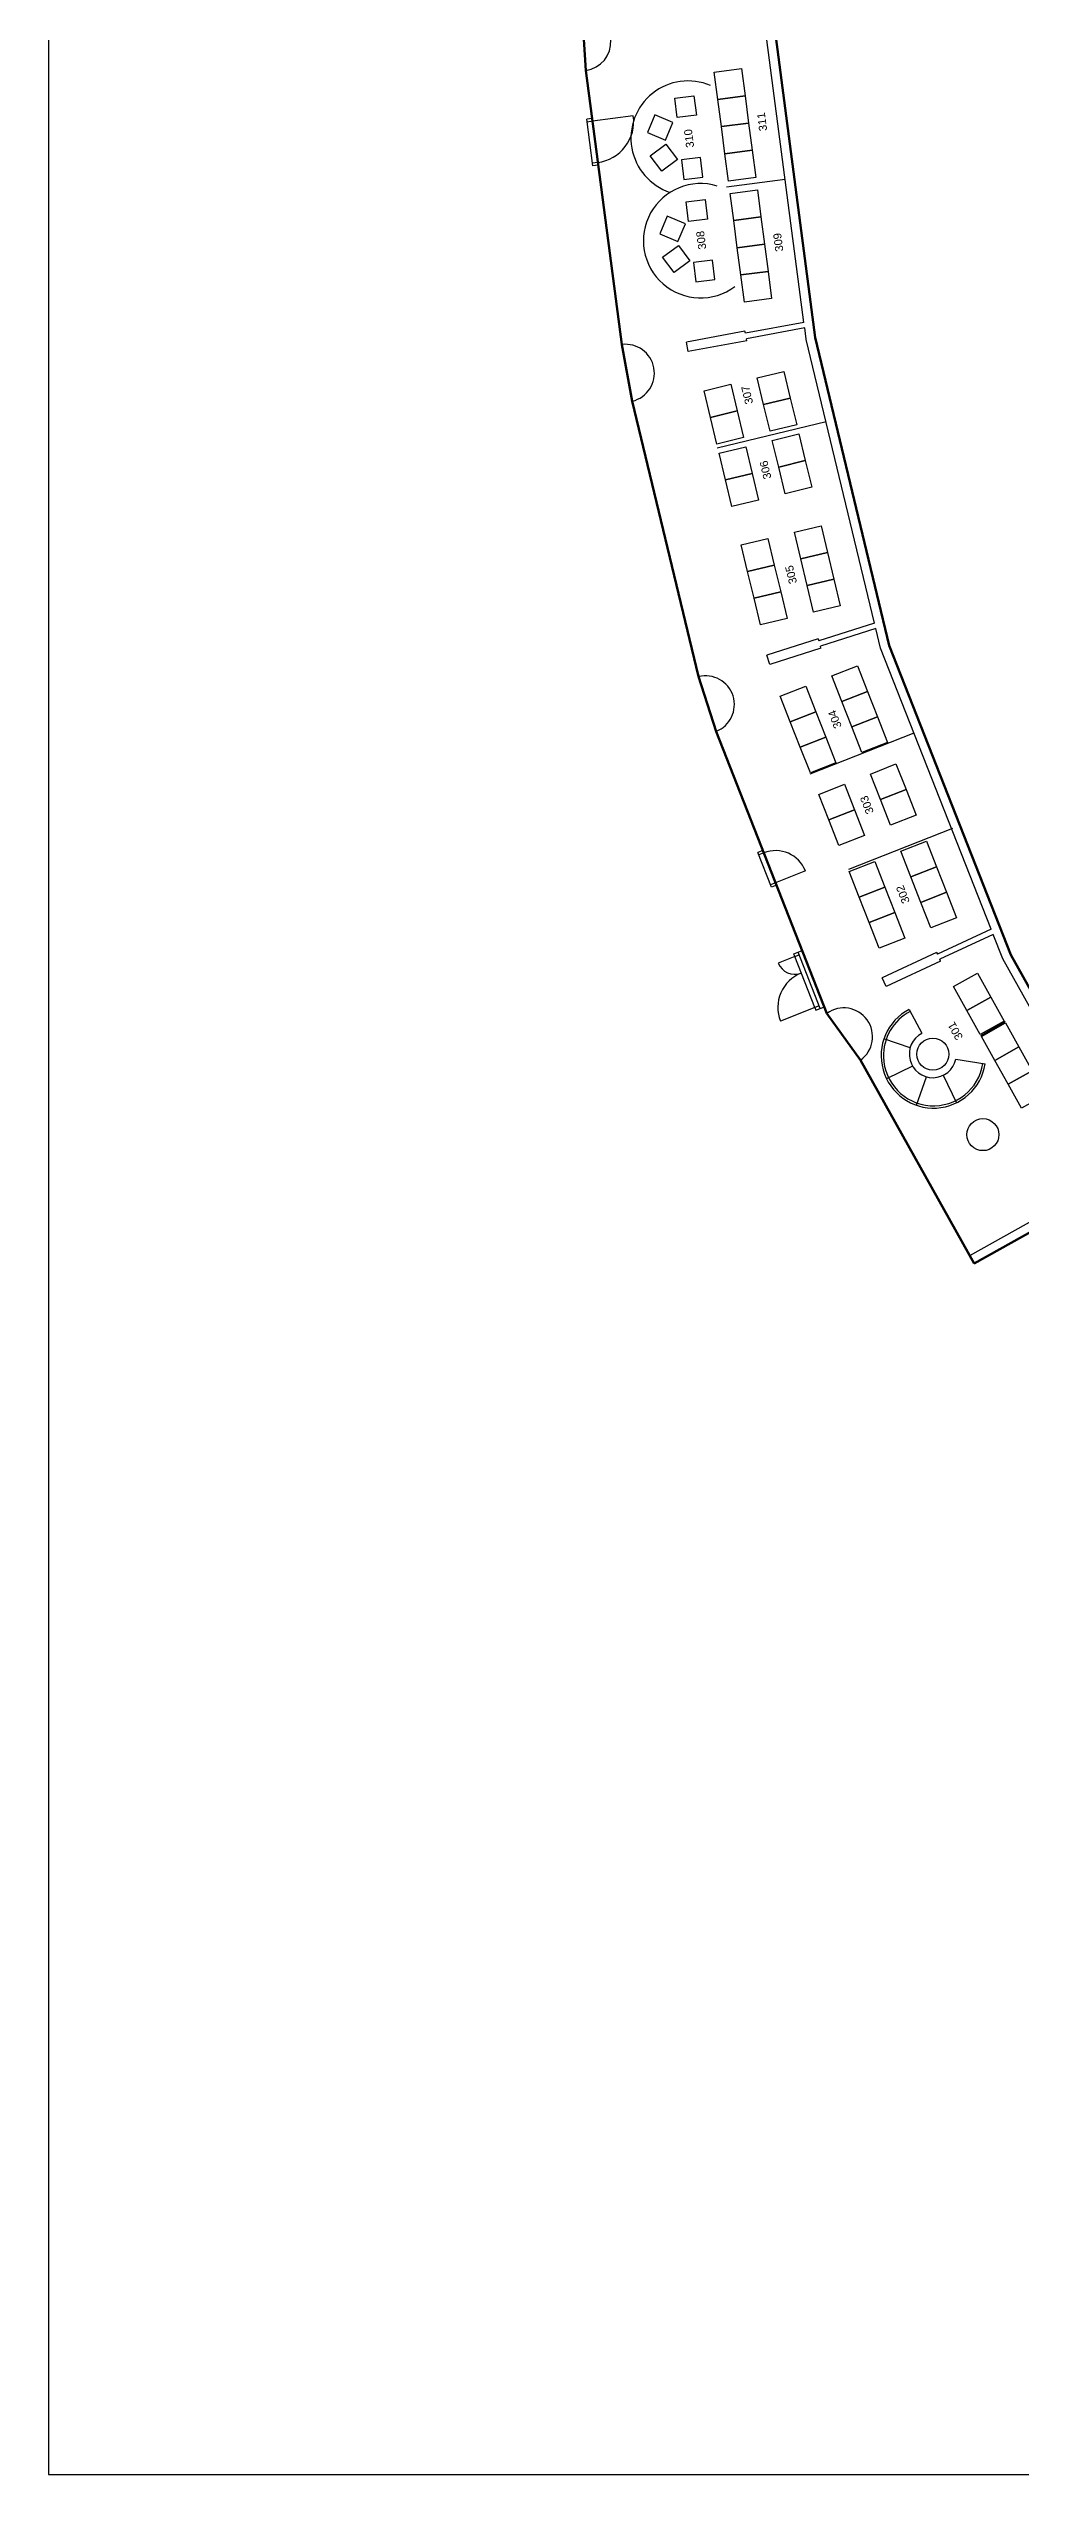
# Model space of a CAD drawing. Header units: millimetres. Extents: x 42980 to 202332, y 27411 to 140378.
# Drawn here: x 42980 to 64236, y 27411 to 80458 of the extents above; entities that cross this region are included whole.
import ezdxf
from ezdxf.enums import TextEntityAlignment as Align

# ---------------------------------------------------------------- set-up
doc = ezdxf.new("R2010")
doc.units = ezdxf.units.MM
doc.header["$LTSCALE"] = 100
doc.layers.get('0').update_dxf_attribs({"linetype": 'CONTINUOUS'})
for name, color, linetype in [('LOGER_PLAN3_BORD', 1, 'CONTINUOUS'), ('LOGER_PLAN3_NUMMER', 7, 'CONTINUOUS'), ('LOGER_PLAN3_SOFFOR', 1, 'CONTINUOUS'), ('LOGER_PLAN3_STOLAR', 1, 'CONTINUOUS'), ('LOGER_PLAN_3', 21, 'CONTINUOUS')]:
    doc.layers.add(name, color=color, linetype=linetype)
doc.layers.add('SEKTIONER', color=4, linetype='CONTINUOUS', lineweight=70)
doc.styles.add('ARIAL', font='arial.ttf')

msp = doc.modelspace()

# ---------------------------------------------------------------- linework, layer by layer
msp.add_lwpolyline([(42980, 27411), (202332, 27411), (202332, 140378), (42980, 140378)], close=True)
at = {"layer": 'LOGER_PLAN3_BORD'}
for centre in [(62319, 58469), (63415, 56708)]:
    msp.add_circle(centre, 350, dxfattribs=at)
at = {"layer": 'LOGER_PLAN3_SOFFOR'}
for p, q in [((61801, 59447), (62077, 58924)), ((61823, 58608), (61250, 58800)), ((62821, 58356), (63465, 58254)), ((61875, 58209), (61307, 57930)), ((61965, 57351), (62178, 57974)), ((62545, 58007), (62840, 57407))]:
    msp.add_line(p, q, dxfattribs=at)
for centre, radius, start, end in [((62334, 58434), 1095, 117.7593, 181.6036), ((62319, 58469), 515, 118.028, 347.3421), ((62334, 58434), 1095, 181.3904, 350.9254)]:
    msp.add_arc(centre, radius, start, end, dxfattribs=at)
at = {"layer": 'LOGER_PLAN3_STOLAR'}
for points in [[(57540, 79940), (58134, 80018), (58212, 79423), (57618, 79345)], [(57096, 79426), (57148, 78999), (56731, 78948), (56679, 79375)], [(57618, 79345), (58212, 79423), (58290, 78828), (57695, 78750)], [(56077, 78622), (56473, 78454), (56637, 78840), (56241, 79008)], [(57695, 78750), (58290, 78828), (58368, 78233), (57773, 78155)], [(56140, 78109), (56483, 78368), (56736, 78032), (56392, 77774)], [(57290, 77648), (57238, 78075), (56821, 78024), (56873, 77597)], [(57773, 78155), (58368, 78233), (58446, 77638), (57851, 77560)], [(57342, 77153), (57394, 76726), (56977, 76675), (56925, 77102)], [(57887, 77291), (58482, 77369), (58560, 76774), (57965, 76696)], [(56348, 76405), (56743, 76236), (56908, 76623), (56512, 76791)], [(57965, 76696), (58560, 76774), (58638, 76180), (58043, 76102)], [(56410, 75892), (56754, 76151), (57006, 75815), (56663, 75557)], [(58043, 76102), (58638, 76180), (58715, 75585), (58121, 75507)], [(57555, 75406), (57503, 75832), (57086, 75782), (57138, 75355)], [(58121, 75507), (58715, 75585), (58793, 74990), (58199, 74912)], [(58479, 73255), (59062, 73395), (59202, 72812), (58619, 72671)], [(57317, 72975), (57900, 73115), (58041, 72532), (57457, 72391)], [(58619, 72671), (59202, 72812), (59343, 72228), (58760, 72088)], [(57457, 72391), (58041, 72532), (58181, 71949), (57598, 71808)], [(57646, 71609), (58229, 71749), (58370, 71166), (57786, 71026)], [(58808, 71889), (59391, 72029), (59531, 71446), (58948, 71305)], [(57786, 71026), (58370, 71166), (58510, 70583), (57927, 70442)], [(58948, 71305), (59531, 71446), (59672, 70863), (59089, 70722)], [(59291, 69883), (59874, 70023), (60015, 69440), (59431, 69300)], [(58129, 69603), (58712, 69744), (58853, 69160), (58269, 69020)], [(58269, 69020), (58853, 69160), (58993, 68577), (58410, 68437)], [(59431, 69300), (60015, 69440), (60155, 68857), (59572, 68716)], [(58410, 68437), (58993, 68577), (59134, 67994), (58550, 67853)], [(59572, 68716), (60155, 68857), (60296, 68274), (59712, 68133)], [(60111, 66740), (60670, 66960), (60889, 66401), (60331, 66182)], [(58982, 66296), (59541, 66516), (59760, 65957), (59202, 65738)], [(60331, 66182), (60889, 66401), (61109, 65843), (60550, 65623)], [(59202, 65738), (59760, 65957), (59980, 65399), (59421, 65179)], [(60550, 65623), (61109, 65843), (61328, 65285), (60770, 65065)], [(59421, 65179), (59980, 65399), (60199, 64841), (59641, 64621)], [(60956, 64593), (61514, 64813), (61733, 64254), (61175, 64035)], [(59826, 64149), (60385, 64369), (60604, 63810), (60046, 63591)], [(61175, 64035), (61733, 64254), (61953, 63696), (61395, 63476)], [(60046, 63591), (60604, 63810), (60824, 63252), (60265, 63032)], [(60490, 62461), (61049, 62680), (61268, 62122), (60710, 61902)], [(61619, 62905), (62178, 63124), (62397, 62566), (61839, 62346)], [(60710, 61902), (61268, 62122), (61488, 61564), (60929, 61344)], [(61839, 62346), (62397, 62566), (62617, 62008), (62059, 61788)], [(60929, 61344), (61488, 61564), (61707, 61005), (61149, 60786)], [(62059, 61788), (62617, 62008), (62836, 61449), (62278, 61230)], [(62772, 59947), (63296, 60240), (63589, 59717), (63065, 59424)], [(63065, 59424), (63589, 59717), (63882, 59193), (63358, 58900)], [(63383, 58857), (63906, 59150), (64199, 58626), (63676, 58333)], [(63676, 58333), (64199, 58626), (64492, 58102), (63969, 57809)], [(63969, 57809), (64492, 58102), (64785, 57579), (64262, 57286)]]:
    msp.add_lwpolyline(points, close=True, dxfattribs=at)
at = {"layer": 'LOGER_PLAN_3'}
for p, q in [((59501, 74468), (58670, 80812)), ((59746, 74138), (58863, 80879)), ((55517, 73984), (54731, 79979)), ((54869, 78926), (54750, 78910)), ((54884, 77893), (54750, 78910)), ((54877, 78866), (54758, 78851)), ((55769, 78983), (54877, 78866)), ((54995, 77968), (54876, 77952)), ((55003, 77908), (54884, 77893)), ((59091, 77593), (57807, 77424)), ((58211, 74275), (56933, 74038)), ((58220, 74231), (58211, 74275)), ((59501, 74468), (58220, 74231)), ((59517, 74349), (58241, 74113)), ((59548, 74106), (59517, 74349)), ((56971, 73832), (56933, 74038)), ((58250, 74069), (56971, 73832)), ((58250, 74069), (58241, 74113)), ((61044, 67893), (59550, 74097)), ((61368, 67404), (59746, 74138)), ((57198, 66723), (55747, 72747)), ((59985, 72292), (57603, 71718)), ((59810, 67547), (58692, 67191)), ((59810, 67547), (59823, 67504)), ((61044, 67893), (59823, 67504)), ((61073, 67776), (59860, 67390)), ((59873, 67347), (59860, 67390)), ((61177, 67344), (61073, 67776)), ((64028, 60638), (61368, 67404)), ((58756, 66991), (58692, 67191)), ((59873, 67347), (58756, 66991)), ((63593, 61199), (61177, 67344)), ((60004, 59360), (57580, 65525)), ((61907, 65485), (59627, 64589)), ((62752, 63404), (60472, 62507)), ((58602, 62925), (58490, 62881)), ((58790, 62118), (58490, 62881)), ((58624, 62869), (58512, 62825)), ((58880, 62218), (58768, 62174)), ((58902, 62162), (58790, 62118)), ((59532, 62474), (58880, 62218)), ((63593, 61199), (62420, 60652)), ((63637, 61087), (62471, 60543)), ((63847, 60553), (63637, 61087)), ((59300, 60604), (58937, 60461)), ((59278, 60660), (59464, 60733)), ((59300, 60604), (59278, 60660)), ((59300, 60604), (59393, 60641)), ((59739, 59487), (59300, 60604)), ((59854, 59468), (59371, 60696)), ((62401, 60693), (61208, 60137)), ((62490, 60502), (61297, 59947)), ((62401, 60693), (62420, 60652)), ((62490, 60502), (62471, 60543)), ((66440, 55917), (63847, 60553)), ((66713, 55841), (64028, 60638)), ((61297, 59947), (61208, 60137)), ((59739, 59487), (58985, 59191)), ((59832, 59524), (59739, 59487)), ((59739, 59487), (59761, 59431)), ((59761, 59431), (59947, 59505)), ((63370, 58878), (63909, 59180)), ((63129, 54065), (60739, 58337)), ((63129, 54065), (66440, 55917)), ((66713, 55841), (63227, 53890))]:
    msp.add_line(p, q, dxfattribs=at)
for centre, radius, start, end in [((54649, 80604), 630, 277.4667, 90), ((56967, 78499), 1250, 67.0256, 251.6343), ((54878, 78860), 900, 277.4667, 7.8692), ((57240, 76255), 1250, 73.0247, 306.8978), ((55600, 73360), 630, 283.5426, 97.5557), ((57349, 66111), 630, 291.4653, 103.8507), ((58880, 62218), 700, 21.4653, 111.4653), ((59739, 59487), 810, 111.4653, 201.4653), ((59300, 60604), 390, 201.4653, 291.4653), ((60371, 58849), 630, 305.715, 125.6765), ((62334, 58434), 1145, 117.7593, 350.9254)]:
    msp.add_arc(centre, radius, start, end, dxfattribs=at)
at = {"layer": 'SEKTIONER'}
for p, q in [((54649, 81234), (54731, 79979)), ((55517, 73984), (55747, 72747)), ((57198, 66723), (57580, 65525)), ((66713, 55841), (63227, 53890))]:
    msp.add_line(p, q, dxfattribs=at)
for points in [[(66713, 55841), (64028, 60638), (61368, 67404), (59746, 74138), (58863, 80879), (58863, 84100)], [(55517, 73984), (54731, 79979)], [(57198, 66723), (55747, 72747)], [(63227, 53890), (60739, 58337), (60004, 59360), (57580, 65525)]]:
    msp.add_lwpolyline(points, dxfattribs=at)

# ---------------------------------------------------------------- texts
at = {"layer": 'LOGER_PLAN3_NUMMER', "style": 'ARIAL'}
for s, rotation, p in [('311', 97.4667, (58723, 78873)), ('310', 97.4667, (57126, 78509)), ('308', 97.4667, (57392, 76284)), ('309', 97.4667, (59077, 76238)), ('307', 103.5426, (58395, 72914)), ('306', 103.5426, (58795, 71276)), ('305', 103.5426, (59354, 68985)), ('304', 111.4653, (60307, 65840)), ('303', 111.4653, (61007, 63969)), ('302', 111.4653, (61794, 62011)), ('301', 119.2279, (62933, 59042))]:
    msp.add_text(s, height=175, rotation=rotation, dxfattribs=at).set_placement(p, align=Align.BOTTOM_CENTER)

doc.saveas('drawing.dxf')
